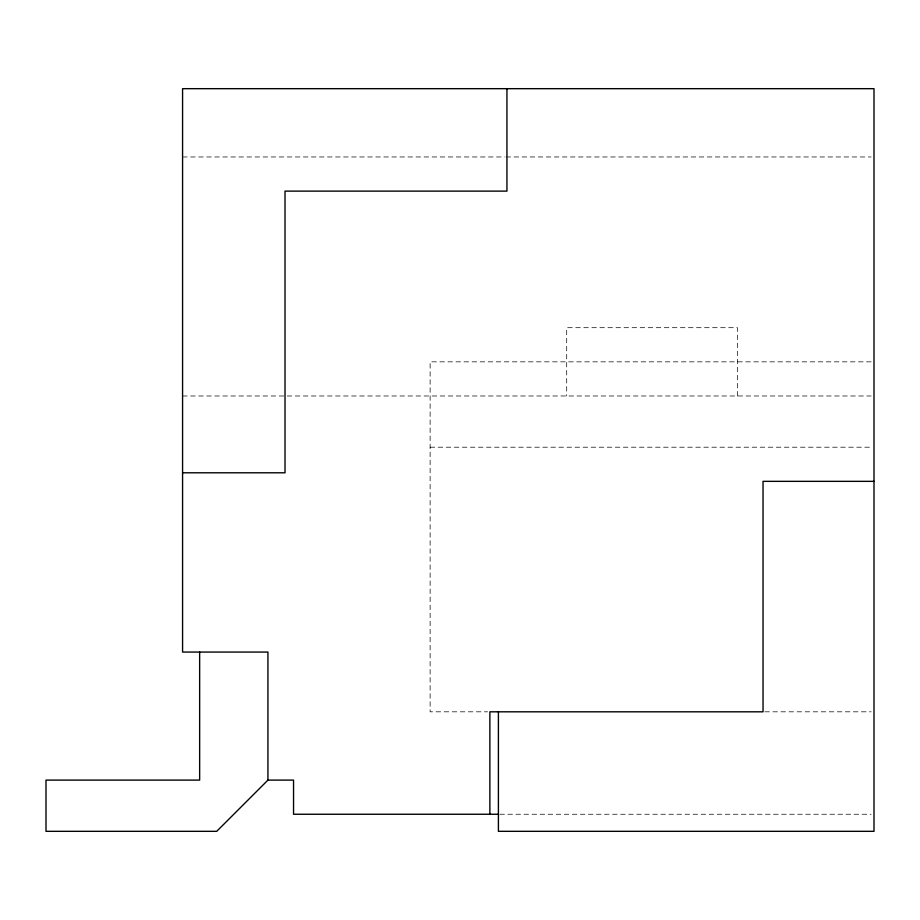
<?xml version="1.0" encoding="UTF-8"?>
<svg xmlns="http://www.w3.org/2000/svg" width="920" height="920" viewBox="0 0 920 920"><rect width="100%" height="100%" fill="white"/><g stroke="black" fill="none" stroke-linecap="round" stroke-linejoin="round"><path stroke-width="0.69" stroke-dasharray="4.6 3.45" d="M182.574 156.964L504.574 156.964M506.011 156.964L871.125 156.964M871.125 361.836L430.123 361.836L430.123 711.815L487.588 711.815M182.574 395.979L871.125 395.979M430.123 447.2L871.125 447.2M764.831 711.815L871.125 711.815M499.847 814.246L871.136 814.246M737.426 395.979L737.426 327.692L566.697 327.692L566.697 395.979"/><path stroke-width="1.38" d="M498.41 711.815L498.41 831.323L874 831.323L874 88.676L182.574 88.676L182.574 652.061L267.938 652.061L267.938 780.102L216.717 831.323L46 831.323L46 780.102L199.651 780.102L199.651 652.061M182.574 472.799L285.016 472.799L285.016 191.118L506.943 191.118L506.943 88.676M874 481.344L763.036 481.344L763.036 711.815L489.877 711.815L489.877 814.246M267.938 780.102L293.549 780.102L293.549 814.246L498.41 814.246"/></g></svg>
